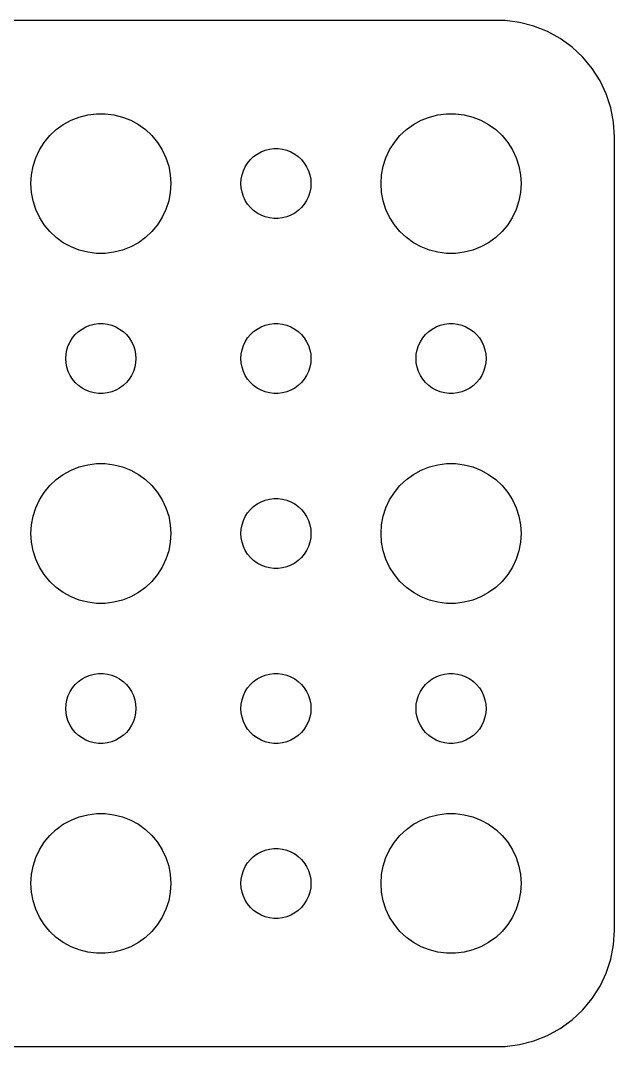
# Model space of a CAD drawing. Header units: metres. Extents: x -22 to 22, y 140 to 346.
# Drawn here: x -3.44 to 22, y 248.01 to 291.99 of the extents above; entities that cross this region are included whole.
import ezdxf

# ---------------------------------------------------------------- set-up
doc = ezdxf.new("R2010")
doc.units = ezdxf.units.M

msp = doc.modelspace()

# ---------------------------------------------------------------- linework, layer by layer
for p, q in [((17.3139, 291.99), (-17.3139, 291.99)), ((17.9369, 291.911), (17.3139, 291.99)), ((18.5451, 291.755), (17.9369, 291.911)), ((19.1289, 291.524), (18.5451, 291.755)), ((19.6791, 291.222), (19.1289, 291.524)), ((20.1871, 290.853), (19.6791, 291.222)), ((20.6448, 290.423), (20.1871, 290.853)), ((21.0451, 289.939), (20.6448, 290.423)), ((21.3815, 289.409), (21.0451, 289.939)), ((21.6489, 288.841), (21.3815, 289.409)), ((21.8429, 288.243), (21.6489, 288.841)), ((21.9606, 287.627), (21.8429, 288.243)), ((-1.60747, 287.533), (-1.27733, 287.714)), ((-1.27733, 287.714), (-0.927048, 287.853)), ((-0.927048, 287.853), (-0.562134, 287.947)), ((-0.562134, 287.947), (-0.18837, 287.994)), ((-0.18837, 287.994), (0.18837, 287.994)), ((0.18837, 287.994), (0.562134, 287.947)), ((0.562134, 287.947), (0.927048, 287.853)), ((0.927048, 287.853), (1.27733, 287.714)), ((1.27733, 287.714), (1.60747, 287.533)), ((13.3925, 287.533), (13.7227, 287.714)), ((13.7227, 287.714), (14.0729, 287.853)), ((14.0729, 287.853), (14.4379, 287.947)), ((14.4379, 287.947), (14.8116, 287.994)), ((14.8116, 287.994), (15.1884, 287.994)), ((15.1884, 287.994), (15.5621, 287.947)), ((15.5621, 287.947), (15.927, 287.853)), ((15.927, 287.853), (16.2773, 287.714)), ((16.2773, 287.714), (16.6075, 287.533)), ((-2.1869, 287.054), (-1.91226, 287.312)), ((-1.91226, 287.312), (-1.60747, 287.533)), ((1.60747, 287.533), (1.91226, 287.312)), ((1.91226, 287.312), (2.1869, 287.054)), ((12.8131, 287.054), (13.0877, 287.312)), ((13.0877, 287.312), (13.3925, 287.533)), ((16.6075, 287.533), (16.9123, 287.312)), ((16.9123, 287.312), (17.1869, 287.054)), ((22, 287), (21.9606, 287.627)), ((-2.62891, 286.445), (-2.42705, 286.763)), ((-2.42705, 286.763), (-2.1869, 287.054)), ((2.1869, 287.054), (2.42705, 286.763)), ((2.42705, 286.763), (2.62891, 286.445)), ((12.3711, 286.445), (12.5729, 286.763)), ((12.5729, 286.763), (12.8131, 287.054)), ((17.1869, 287.054), (17.427, 286.763)), ((17.427, 286.763), (17.6289, 286.445)), ((22, 253), (22, 287)), ((-2.78932, 286.104), (-2.62891, 286.445)), ((2.62891, 286.445), (2.78932, 286.104)), ((6.69626, 286.266), (6.86133, 286.357)), ((6.86133, 286.357), (7.03647, 286.427)), ((7.03647, 286.427), (7.21892, 286.473)), ((7.21892, 286.473), (7.40581, 286.497)), ((7.40581, 286.497), (7.59418, 286.497)), ((7.59418, 286.497), (7.78107, 286.473)), ((7.78107, 286.473), (7.96352, 286.427)), ((7.96352, 286.427), (8.13866, 286.357)), ((8.13866, 286.357), (8.30373, 286.266)), ((12.2107, 286.104), (12.3711, 286.445)), ((17.6289, 286.445), (17.7893, 286.104)), ((-2.90575, 285.746), (-2.78932, 286.104)), ((2.78932, 286.104), (2.90575, 285.746)), ((6.18553, 285.723), (6.28647, 285.882)), ((6.28647, 285.882), (6.40654, 286.027)), ((6.40654, 286.027), (6.54385, 286.156)), ((6.54385, 286.156), (6.69626, 286.266)), ((8.30373, 286.266), (8.45613, 286.156)), ((8.45613, 286.156), (8.59344, 286.027)), ((8.59344, 286.027), (8.71352, 285.882)), ((8.71352, 285.882), (8.81445, 285.723)), ((12.0942, 285.746), (12.2107, 286.104)), ((17.7893, 286.104), (17.9057, 285.746)), ((-2.97633, 285.376), (-2.90575, 285.746)), ((2.90575, 285.746), (2.97633, 285.376)), ((6.04712, 285.373), (6.10533, 285.552)), ((6.10533, 285.552), (6.18553, 285.723)), ((8.81445, 285.723), (8.89465, 285.552)), ((8.89465, 285.552), (8.95287, 285.373)), ((12.0237, 285.376), (12.0942, 285.746)), ((17.9057, 285.746), (17.9763, 285.376)), ((-3, 285), (-2.97633, 285.376)), ((-2.97633, 284.624), (-3, 285)), ((2.97633, 285.376), (3, 285)), ((3, 285), (2.97633, 284.624)), ((6, 285), (6.01183, 285.188)), ((6.01183, 284.812), (6, 285)), ((6.01183, 285.188), (6.04712, 285.373)), ((8.95287, 285.373), (8.98816, 285.188)), ((8.98816, 285.188), (9, 285)), ((9, 285), (8.98816, 284.812)), ((12, 285), (12.0237, 285.376)), ((12.0237, 284.624), (12, 285)), ((17.9763, 285.376), (18, 285)), ((18, 285), (17.9763, 284.624)), ((-2.90575, 284.254), (-2.97633, 284.624)), ((2.97633, 284.624), (2.90575, 284.254)), ((6.04712, 284.627), (6.01183, 284.812)), ((6.10533, 284.448), (6.04712, 284.627)), ((8.95287, 284.627), (8.89465, 284.448)), ((8.98816, 284.812), (8.95287, 284.627)), ((12.0942, 284.254), (12.0237, 284.624)), ((17.9763, 284.624), (17.9057, 284.254)), ((-2.78932, 283.896), (-2.90575, 284.254)), ((2.90575, 284.254), (2.78932, 283.896)), ((6.18553, 284.277), (6.10533, 284.448)), ((6.28647, 284.118), (6.18553, 284.277)), ((6.40654, 283.973), (6.28647, 284.118)), ((8.71352, 284.118), (8.59344, 283.973)), ((8.81445, 284.277), (8.71352, 284.118)), ((8.89465, 284.448), (8.81445, 284.277)), ((12.2107, 283.896), (12.0942, 284.254)), ((17.9057, 284.254), (17.7893, 283.896)), ((-2.62891, 283.555), (-2.78932, 283.896)), ((2.78932, 283.896), (2.62891, 283.555)), ((6.54385, 283.844), (6.40654, 283.973)), ((6.69626, 283.734), (6.54385, 283.844)), ((6.86133, 283.643), (6.69626, 283.734)), ((8.30373, 283.734), (8.13866, 283.643)), ((8.45613, 283.844), (8.30373, 283.734)), ((8.59344, 283.973), (8.45613, 283.844)), ((12.3711, 283.555), (12.2107, 283.896)), ((17.7893, 283.896), (17.6289, 283.555)), ((-2.42705, 283.237), (-2.62891, 283.555)), ((-2.1869, 282.946), (-2.42705, 283.237)), ((2.42705, 283.237), (2.1869, 282.946)), ((2.62891, 283.555), (2.42705, 283.237)), ((7.03647, 283.573), (6.86133, 283.643)), ((7.21892, 283.527), (7.03647, 283.573)), ((7.40581, 283.503), (7.21892, 283.527)), ((7.59418, 283.503), (7.40581, 283.503)), ((7.78107, 283.527), (7.59418, 283.503)), ((7.96352, 283.573), (7.78107, 283.527)), ((8.13866, 283.643), (7.96352, 283.573)), ((12.5729, 283.237), (12.3711, 283.555)), ((12.8131, 282.946), (12.5729, 283.237)), ((17.427, 283.237), (17.1869, 282.946)), ((17.6289, 283.555), (17.427, 283.237)), ((-1.91226, 282.688), (-2.1869, 282.946)), ((2.1869, 282.946), (1.91226, 282.688)), ((13.0877, 282.688), (12.8131, 282.946)), ((17.1869, 282.946), (16.9123, 282.688)), ((-1.60747, 282.467), (-1.91226, 282.688)), ((-1.27733, 282.286), (-1.60747, 282.467)), ((1.60747, 282.467), (1.27733, 282.286)), ((1.91226, 282.688), (1.60747, 282.467)), ((13.3925, 282.467), (13.0877, 282.688)), ((13.7227, 282.286), (13.3925, 282.467)), ((16.6075, 282.467), (16.2773, 282.286)), ((16.9123, 282.688), (16.6075, 282.467)), ((-0.927048, 282.147), (-1.27733, 282.286)), ((-0.562134, 282.053), (-0.927048, 282.147)), ((-0.18837, 282.006), (-0.562134, 282.053)), ((0.18837, 282.006), (-0.18837, 282.006)), ((0.562134, 282.053), (0.18837, 282.006)), ((0.927048, 282.147), (0.562134, 282.053)), ((1.27733, 282.286), (0.927048, 282.147)), ((14.0729, 282.147), (13.7227, 282.286)), ((14.4379, 282.053), (14.0729, 282.147)), ((14.8116, 282.006), (14.4379, 282.053)), ((15.1884, 282.006), (14.8116, 282.006)), ((15.5621, 282.053), (15.1884, 282.006)), ((15.927, 282.147), (15.5621, 282.053)), ((16.2773, 282.286), (15.927, 282.147)), ((-0.803726, 278.766), (-0.638657, 278.857)), ((-0.638657, 278.857), (-0.463516, 278.927)), ((-0.463516, 278.927), (-0.281067, 278.973)), ((-0.281067, 278.973), (-0.094177, 278.997)), ((-0.094177, 278.997), (0.094177, 278.997)), ((0.094177, 278.997), (0.281067, 278.973)), ((0.281067, 278.973), (0.463516, 278.927)), ((0.463516, 278.927), (0.638657, 278.857)), ((0.638657, 278.857), (0.803726, 278.766)), ((6.69626, 278.766), (6.86133, 278.857)), ((6.86133, 278.857), (7.03647, 278.927)), ((7.03647, 278.927), (7.21892, 278.973)), ((7.21892, 278.973), (7.40581, 278.997)), ((7.40581, 278.997), (7.59418, 278.997)), ((7.59418, 278.997), (7.78107, 278.973)), ((7.78107, 278.973), (7.96352, 278.927)), ((7.96352, 278.927), (8.13866, 278.857)), ((8.13866, 278.857), (8.30373, 278.766)), ((14.1963, 278.766), (14.3613, 278.857)), ((14.3613, 278.857), (14.5365, 278.927)), ((14.5365, 278.927), (14.7189, 278.973)), ((14.7189, 278.973), (14.9058, 278.997)), ((14.9058, 278.997), (15.0942, 278.997)), ((15.0942, 278.997), (15.2811, 278.973)), ((15.2811, 278.973), (15.4635, 278.927)), ((15.4635, 278.927), (15.6387, 278.857)), ((15.6387, 278.857), (15.8037, 278.766)), ((-1.21352, 278.382), (-1.09344, 278.527)), ((-1.09344, 278.527), (-0.956131, 278.656)), ((-0.956131, 278.656), (-0.803726, 278.766)), ((0.803726, 278.766), (0.956131, 278.656)), ((0.956131, 278.656), (1.09344, 278.527)), ((1.09344, 278.527), (1.21352, 278.382)), ((6.28647, 278.382), (6.40654, 278.527)), ((6.40654, 278.527), (6.54385, 278.656)), ((6.54385, 278.656), (6.69626, 278.766)), ((8.30373, 278.766), (8.45613, 278.656)), ((8.45613, 278.656), (8.59344, 278.527)), ((8.59344, 278.527), (8.71352, 278.382)), ((13.7865, 278.382), (13.9065, 278.527)), ((13.9065, 278.527), (14.0439, 278.656)), ((14.0439, 278.656), (14.1963, 278.766)), ((15.8037, 278.766), (15.9561, 278.656)), ((15.9561, 278.656), (16.0934, 278.527)), ((16.0934, 278.527), (16.2135, 278.382)), ((-1.45287, 277.873), (-1.39465, 278.052)), ((-1.39465, 278.052), (-1.31445, 278.223)), ((-1.31445, 278.223), (-1.21352, 278.382)), ((1.21352, 278.382), (1.31445, 278.223)), ((1.31445, 278.223), (1.39465, 278.052)), ((1.39465, 278.052), (1.45287, 277.873)), ((6.04712, 277.873), (6.10533, 278.052)), ((6.10533, 278.052), (6.18553, 278.223)), ((6.18553, 278.223), (6.28647, 278.382)), ((8.71352, 278.382), (8.81445, 278.223)), ((8.81445, 278.223), (8.89465, 278.052)), ((8.89465, 278.052), (8.95287, 277.873)), ((13.5471, 277.873), (13.6053, 278.052)), ((13.6053, 278.052), (13.6855, 278.223)), ((13.6855, 278.223), (13.7865, 278.382)), ((16.2135, 278.382), (16.3145, 278.223)), ((16.3145, 278.223), (16.3947, 278.052)), ((16.3947, 278.052), (16.4529, 277.873)), ((-1.5, 277.5), (-1.48816, 277.688)), ((-1.48816, 277.688), (-1.45287, 277.873)), ((1.45287, 277.873), (1.48816, 277.688)), ((1.48816, 277.688), (1.5, 277.5)), ((6, 277.5), (6.01183, 277.688)), ((6.01183, 277.688), (6.04712, 277.873)), ((8.95287, 277.873), (8.98816, 277.688)), ((8.98816, 277.688), (9, 277.5)), ((13.5, 277.5), (13.5118, 277.688)), ((13.5118, 277.688), (13.5471, 277.873)), ((16.4529, 277.873), (16.4882, 277.688)), ((16.4882, 277.688), (16.5, 277.5)), ((-1.48816, 277.312), (-1.5, 277.5)), ((-1.45287, 277.127), (-1.48816, 277.312)), ((-1.39465, 276.948), (-1.45287, 277.127)), ((1.45287, 277.127), (1.39465, 276.948)), ((1.48816, 277.312), (1.45287, 277.127)), ((1.5, 277.5), (1.48816, 277.312)), ((6.01183, 277.312), (6, 277.5)), ((6.04712, 277.127), (6.01183, 277.312)), ((6.10533, 276.948), (6.04712, 277.127)), ((8.95287, 277.127), (8.89465, 276.948)), ((8.98816, 277.312), (8.95287, 277.127)), ((9, 277.5), (8.98816, 277.312)), ((13.5118, 277.312), (13.5, 277.5)), ((13.5471, 277.127), (13.5118, 277.312)), ((13.6053, 276.948), (13.5471, 277.127)), ((16.4529, 277.127), (16.3947, 276.948)), ((16.4882, 277.312), (16.4529, 277.127)), ((16.5, 277.5), (16.4882, 277.312)), ((-1.31445, 276.777), (-1.39465, 276.948)), ((-1.21352, 276.618), (-1.31445, 276.777)), ((1.31445, 276.777), (1.21352, 276.618)), ((1.39465, 276.948), (1.31445, 276.777)), ((6.18553, 276.777), (6.10533, 276.948)), ((6.28647, 276.618), (6.18553, 276.777)), ((8.81445, 276.777), (8.71352, 276.618)), ((8.89465, 276.948), (8.81445, 276.777)), ((13.6855, 276.777), (13.6053, 276.948)), ((13.7865, 276.618), (13.6855, 276.777)), ((16.3145, 276.777), (16.2135, 276.618)), ((16.3947, 276.948), (16.3145, 276.777)), ((-1.09344, 276.473), (-1.21352, 276.618)), ((-0.956131, 276.344), (-1.09344, 276.473)), ((-0.803726, 276.234), (-0.956131, 276.344)), ((-0.638657, 276.143), (-0.803726, 276.234)), ((0.803726, 276.234), (0.638657, 276.143)), ((0.956131, 276.344), (0.803726, 276.234)), ((1.09344, 276.473), (0.956131, 276.344)), ((1.21352, 276.618), (1.09344, 276.473)), ((6.40654, 276.473), (6.28647, 276.618)), ((6.54385, 276.344), (6.40654, 276.473)), ((6.69626, 276.234), (6.54385, 276.344)), ((6.86133, 276.143), (6.69626, 276.234)), ((8.30373, 276.234), (8.13866, 276.143)), ((8.45613, 276.344), (8.30373, 276.234)), ((8.59344, 276.473), (8.45613, 276.344)), ((8.71352, 276.618), (8.59344, 276.473)), ((13.9065, 276.473), (13.7865, 276.618)), ((14.0439, 276.344), (13.9065, 276.473)), ((14.1963, 276.234), (14.0439, 276.344)), ((14.3613, 276.143), (14.1963, 276.234)), ((15.8037, 276.234), (15.6387, 276.143)), ((15.9561, 276.344), (15.8037, 276.234)), ((16.0934, 276.473), (15.9561, 276.344)), ((16.2135, 276.618), (16.0934, 276.473)), ((-0.463516, 276.073), (-0.638657, 276.143)), ((-0.281067, 276.027), (-0.463516, 276.073)), ((-0.094177, 276.003), (-0.281067, 276.027)), ((0.094177, 276.003), (-0.094177, 276.003)), ((0.281067, 276.027), (0.094177, 276.003)), ((0.463516, 276.073), (0.281067, 276.027)), ((0.638657, 276.143), (0.463516, 276.073)), ((7.03647, 276.073), (6.86133, 276.143)), ((7.21892, 276.027), (7.03647, 276.073)), ((7.40581, 276.003), (7.21892, 276.027)), ((7.59418, 276.003), (7.40581, 276.003)), ((7.78107, 276.027), (7.59418, 276.003)), ((7.96352, 276.073), (7.78107, 276.027)), ((8.13866, 276.143), (7.96352, 276.073)), ((14.5365, 276.073), (14.3613, 276.143)), ((14.7189, 276.027), (14.5365, 276.073)), ((14.9058, 276.003), (14.7189, 276.027)), ((15.0942, 276.003), (14.9058, 276.003)), ((15.2811, 276.027), (15.0942, 276.003)), ((15.4635, 276.073), (15.2811, 276.027)), ((15.6387, 276.143), (15.4635, 276.073)), ((-1.60747, 272.533), (-1.27733, 272.714)), ((-1.27733, 272.714), (-0.927048, 272.853)), ((-0.927048, 272.853), (-0.562134, 272.947)), ((-0.562134, 272.947), (-0.18837, 272.994)), ((-0.18837, 272.994), (0.18837, 272.994)), ((0.18837, 272.994), (0.562134, 272.947)), ((0.562134, 272.947), (0.927048, 272.853)), ((0.927048, 272.853), (1.27733, 272.714)), ((1.27733, 272.714), (1.60747, 272.533)), ((13.3925, 272.533), (13.7227, 272.714)), ((13.7227, 272.714), (14.0729, 272.853)), ((14.0729, 272.853), (14.4379, 272.947)), ((14.4379, 272.947), (14.8116, 272.994)), ((14.8116, 272.994), (15.1884, 272.994)), ((15.1884, 272.994), (15.5621, 272.947)), ((15.5621, 272.947), (15.927, 272.853)), ((15.927, 272.853), (16.2773, 272.714)), ((16.2773, 272.714), (16.6075, 272.533)), ((-2.1869, 272.054), (-1.91226, 272.312)), ((-1.91226, 272.312), (-1.60747, 272.533)), ((1.60747, 272.533), (1.91226, 272.312)), ((1.91226, 272.312), (2.1869, 272.054)), ((12.8131, 272.054), (13.0877, 272.312)), ((13.0877, 272.312), (13.3925, 272.533)), ((16.6075, 272.533), (16.9123, 272.312)), ((16.9123, 272.312), (17.1869, 272.054)), ((-2.42705, 271.763), (-2.1869, 272.054)), ((2.1869, 272.054), (2.42705, 271.763)), ((12.5729, 271.763), (12.8131, 272.054)), ((17.1869, 272.054), (17.427, 271.763)), ((-2.78932, 271.104), (-2.62891, 271.445)), ((-2.62891, 271.445), (-2.42705, 271.763)), ((2.42705, 271.763), (2.62891, 271.445)), ((2.62891, 271.445), (2.78932, 271.104)), ((6.69626, 271.266), (6.86133, 271.357)), ((6.86133, 271.357), (7.03647, 271.427)), ((7.03647, 271.427), (7.21892, 271.473)), ((7.21892, 271.473), (7.40581, 271.497)), ((7.40581, 271.497), (7.59418, 271.497)), ((7.59418, 271.497), (7.78107, 271.473)), ((7.78107, 271.473), (7.96352, 271.427)), ((7.96352, 271.427), (8.13866, 271.357)), ((8.13866, 271.357), (8.30373, 271.266)), ((12.2107, 271.104), (12.3711, 271.445)), ((12.3711, 271.445), (12.5729, 271.763)), ((17.427, 271.763), (17.6289, 271.445)), ((17.6289, 271.445), (17.7893, 271.104)), ((-2.90575, 270.746), (-2.78932, 271.104)), ((2.78932, 271.104), (2.90575, 270.746)), ((6.28647, 270.882), (6.40654, 271.027)), ((6.40654, 271.027), (6.54385, 271.156)), ((6.54385, 271.156), (6.69626, 271.266)), ((8.30373, 271.266), (8.45613, 271.156)), ((8.45613, 271.156), (8.59344, 271.027)), ((8.59344, 271.027), (8.71352, 270.882)), ((12.0942, 270.746), (12.2107, 271.104)), ((17.7893, 271.104), (17.9057, 270.746)), ((-2.97633, 270.376), (-2.90575, 270.746)), ((2.90575, 270.746), (2.97633, 270.376)), ((6.04712, 270.373), (6.10533, 270.552)), ((6.10533, 270.552), (6.18553, 270.723)), ((6.18553, 270.723), (6.28647, 270.882)), ((8.71352, 270.882), (8.81445, 270.723)), ((8.81445, 270.723), (8.89465, 270.552)), ((8.89465, 270.552), (8.95287, 270.373)), ((12.0237, 270.376), (12.0942, 270.746)), ((17.9057, 270.746), (17.9763, 270.376)), ((-3, 270), (-2.97633, 270.376)), ((2.97633, 270.376), (3, 270)), ((6, 270), (6.01183, 270.188)), ((6.01183, 270.188), (6.04712, 270.373)), ((8.95287, 270.373), (8.98816, 270.188)), ((8.98816, 270.188), (9, 270)), ((12, 270), (12.0237, 270.376)), ((17.9763, 270.376), (18, 270)), ((-2.97633, 269.624), (-3, 270)), ((-2.90575, 269.254), (-2.97633, 269.624)), ((2.97633, 269.624), (2.90575, 269.254)), ((3, 270), (2.97633, 269.624)), ((6.01183, 269.812), (6, 270)), ((6.04712, 269.627), (6.01183, 269.812)), ((6.10533, 269.448), (6.04712, 269.627)), ((8.95287, 269.627), (8.89465, 269.448)), ((8.98816, 269.812), (8.95287, 269.627)), ((9, 270), (8.98816, 269.812)), ((12.0237, 269.624), (12, 270)), ((12.0942, 269.254), (12.0237, 269.624)), ((17.9763, 269.624), (17.9057, 269.254)), ((18, 270), (17.9763, 269.624)), ((-2.78932, 268.896), (-2.90575, 269.254)), ((2.90575, 269.254), (2.78932, 268.896)), ((6.18553, 269.277), (6.10533, 269.448)), ((6.28647, 269.118), (6.18553, 269.277)), ((8.81445, 269.277), (8.71352, 269.118)), ((8.89465, 269.448), (8.81445, 269.277)), ((12.2107, 268.896), (12.0942, 269.254)), ((17.9057, 269.254), (17.7893, 268.896)), ((-2.62891, 268.555), (-2.78932, 268.896)), ((2.78932, 268.896), (2.62891, 268.555)), ((6.40654, 268.973), (6.28647, 269.118)), ((6.54385, 268.844), (6.40654, 268.973)), ((6.69626, 268.734), (6.54385, 268.844)), ((6.86133, 268.643), (6.69626, 268.734)), ((8.30373, 268.734), (8.13866, 268.643)), ((8.45613, 268.844), (8.30373, 268.734)), ((8.59344, 268.973), (8.45613, 268.844)), ((8.71352, 269.118), (8.59344, 268.973)), ((12.3711, 268.555), (12.2107, 268.896)), ((17.7893, 268.896), (17.6289, 268.555)), ((-2.42705, 268.237), (-2.62891, 268.555)), ((2.62891, 268.555), (2.42705, 268.237)), ((7.03647, 268.573), (6.86133, 268.643)), ((7.21892, 268.527), (7.03647, 268.573)), ((7.40581, 268.503), (7.21892, 268.527)), ((7.59418, 268.503), (7.40581, 268.503)), ((7.78107, 268.527), (7.59418, 268.503)), ((7.96352, 268.573), (7.78107, 268.527)), ((8.13866, 268.643), (7.96352, 268.573)), ((12.5729, 268.237), (12.3711, 268.555)), ((17.6289, 268.555), (17.427, 268.237)), ((-2.1869, 267.946), (-2.42705, 268.237)), ((-1.91226, 267.688), (-2.1869, 267.946)), ((2.1869, 267.946), (1.91226, 267.688)), ((2.42705, 268.237), (2.1869, 267.946)), ((12.8131, 267.946), (12.5729, 268.237)), ((13.0877, 267.688), (12.8131, 267.946)), ((17.1869, 267.946), (16.9123, 267.688)), ((17.427, 268.237), (17.1869, 267.946)), ((-1.60747, 267.467), (-1.91226, 267.688)), ((-1.27733, 267.286), (-1.60747, 267.467)), ((1.60747, 267.467), (1.27733, 267.286)), ((1.91226, 267.688), (1.60747, 267.467)), ((13.3925, 267.467), (13.0877, 267.688)), ((13.7227, 267.286), (13.3925, 267.467)), ((16.6075, 267.467), (16.2773, 267.286)), ((16.9123, 267.688), (16.6075, 267.467)), ((-0.927048, 267.147), (-1.27733, 267.286)), ((-0.562134, 267.053), (-0.927048, 267.147)), ((-0.18837, 267.006), (-0.562134, 267.053)), ((0.18837, 267.006), (-0.18837, 267.006)), ((0.562134, 267.053), (0.18837, 267.006)), ((0.927048, 267.147), (0.562134, 267.053)), ((1.27733, 267.286), (0.927048, 267.147)), ((14.0729, 267.147), (13.7227, 267.286)), ((14.4379, 267.053), (14.0729, 267.147)), ((14.8116, 267.006), (14.4379, 267.053)), ((15.1884, 267.006), (14.8116, 267.006)), ((15.5621, 267.053), (15.1884, 267.006)), ((15.927, 267.147), (15.5621, 267.053)), ((16.2773, 267.286), (15.927, 267.147)), ((-0.638657, 263.857), (-0.463516, 263.927)), ((-0.463516, 263.927), (-0.281067, 263.973)), ((-0.281067, 263.973), (-0.094177, 263.997)), ((-0.094177, 263.997), (0.094177, 263.997)), ((0.094177, 263.997), (0.281067, 263.973)), ((0.281067, 263.973), (0.463516, 263.927)), ((0.463516, 263.927), (0.638657, 263.857)), ((6.86133, 263.857), (7.03647, 263.927)), ((7.03647, 263.927), (7.21892, 263.973)), ((7.21892, 263.973), (7.40581, 263.997)), ((7.40581, 263.997), (7.59418, 263.997)), ((7.59418, 263.997), (7.78107, 263.973)), ((7.78107, 263.973), (7.96352, 263.927)), ((7.96352, 263.927), (8.13866, 263.857)), ((14.3613, 263.857), (14.5365, 263.927)), ((14.5365, 263.927), (14.7189, 263.973)), ((14.7189, 263.973), (14.9058, 263.997)), ((14.9058, 263.997), (15.0942, 263.997)), ((15.0942, 263.997), (15.2811, 263.973)), ((15.2811, 263.973), (15.4635, 263.927)), ((15.4635, 263.927), (15.6387, 263.857)), ((-1.21352, 263.382), (-1.09344, 263.527)), ((-1.09344, 263.527), (-0.956131, 263.656)), ((-0.956131, 263.656), (-0.803726, 263.766)), ((-0.803726, 263.766), (-0.638657, 263.857)), ((0.638657, 263.857), (0.803726, 263.766)), ((0.803726, 263.766), (0.956131, 263.656)), ((0.956131, 263.656), (1.09344, 263.527)), ((1.09344, 263.527), (1.21352, 263.382)), ((6.28647, 263.382), (6.40654, 263.527)), ((6.40654, 263.527), (6.54385, 263.656)), ((6.54385, 263.656), (6.69626, 263.766)), ((6.69626, 263.766), (6.86133, 263.857)), ((8.13866, 263.857), (8.30373, 263.766)), ((8.30373, 263.766), (8.45613, 263.656)), ((8.45613, 263.656), (8.59344, 263.527)), ((8.59344, 263.527), (8.71352, 263.382)), ((13.7865, 263.382), (13.9065, 263.527)), ((13.9065, 263.527), (14.0439, 263.656)), ((14.0439, 263.656), (14.1963, 263.766)), ((14.1963, 263.766), (14.3613, 263.857)), ((15.6387, 263.857), (15.8037, 263.766)), ((15.8037, 263.766), (15.9561, 263.656)), ((15.9561, 263.656), (16.0934, 263.527)), ((16.0934, 263.527), (16.2135, 263.382)), ((-1.45287, 262.873), (-1.39465, 263.052)), ((-1.39465, 263.052), (-1.31445, 263.223)), ((-1.31445, 263.223), (-1.21352, 263.382)), ((1.21352, 263.382), (1.31445, 263.223)), ((1.31445, 263.223), (1.39465, 263.052)), ((1.39465, 263.052), (1.45287, 262.873)), ((6.04712, 262.873), (6.10533, 263.052)), ((6.10533, 263.052), (6.18553, 263.223)), ((6.18553, 263.223), (6.28647, 263.382)), ((8.71352, 263.382), (8.81445, 263.223)), ((8.81445, 263.223), (8.89465, 263.052)), ((8.89465, 263.052), (8.95287, 262.873)), ((13.5471, 262.873), (13.6053, 263.052)), ((13.6053, 263.052), (13.6855, 263.223)), ((13.6855, 263.223), (13.7865, 263.382)), ((16.2135, 263.382), (16.3145, 263.223)), ((16.3145, 263.223), (16.3947, 263.052)), ((16.3947, 263.052), (16.4529, 262.873)), ((-1.5, 262.5), (-1.48816, 262.688)), ((-1.48816, 262.688), (-1.45287, 262.873)), ((1.45287, 262.873), (1.48816, 262.688)), ((1.48816, 262.688), (1.5, 262.5)), ((6, 262.5), (6.01183, 262.688)), ((6.01183, 262.688), (6.04712, 262.873)), ((8.95287, 262.873), (8.98816, 262.688)), ((8.98816, 262.688), (9, 262.5)), ((13.5, 262.5), (13.5118, 262.688)), ((13.5118, 262.688), (13.5471, 262.873)), ((16.4529, 262.873), (16.4882, 262.688)), ((16.4882, 262.688), (16.5, 262.5)), ((-1.48816, 262.312), (-1.5, 262.5)), ((-1.45287, 262.127), (-1.48816, 262.312)), ((-1.39465, 261.948), (-1.45287, 262.127)), ((1.45287, 262.127), (1.39465, 261.948)), ((1.48816, 262.312), (1.45287, 262.127)), ((1.5, 262.5), (1.48816, 262.312)), ((6.01183, 262.312), (6, 262.5)), ((6.04712, 262.127), (6.01183, 262.312)), ((6.10533, 261.948), (6.04712, 262.127)), ((8.95287, 262.127), (8.89465, 261.948)), ((8.98816, 262.312), (8.95287, 262.127)), ((9, 262.5), (8.98816, 262.312)), ((13.5118, 262.312), (13.5, 262.5)), ((13.5471, 262.127), (13.5118, 262.312)), ((13.6053, 261.948), (13.5471, 262.127)), ((16.4529, 262.127), (16.3947, 261.948)), ((16.4882, 262.312), (16.4529, 262.127)), ((16.5, 262.5), (16.4882, 262.312)), ((-1.31445, 261.777), (-1.39465, 261.948)), ((-1.21352, 261.618), (-1.31445, 261.777)), ((1.31445, 261.777), (1.21352, 261.618)), ((1.39465, 261.948), (1.31445, 261.777)), ((6.18553, 261.777), (6.10533, 261.948)), ((6.28647, 261.618), (6.18553, 261.777)), ((8.81445, 261.777), (8.71352, 261.618)), ((8.89465, 261.948), (8.81445, 261.777)), ((13.6855, 261.777), (13.6053, 261.948)), ((13.7865, 261.618), (13.6855, 261.777)), ((16.3145, 261.777), (16.2135, 261.618)), ((16.3947, 261.948), (16.3145, 261.777)), ((-1.09344, 261.473), (-1.21352, 261.618)), ((-0.956131, 261.344), (-1.09344, 261.473)), ((-0.803726, 261.234), (-0.956131, 261.344)), ((0.956131, 261.344), (0.803726, 261.234)), ((1.09344, 261.473), (0.956131, 261.344)), ((1.21352, 261.618), (1.09344, 261.473)), ((6.40654, 261.473), (6.28647, 261.618)), ((6.54385, 261.344), (6.40654, 261.473)), ((6.69626, 261.234), (6.54385, 261.344)), ((8.45613, 261.344), (8.30373, 261.234)), ((8.59344, 261.473), (8.45613, 261.344)), ((8.71352, 261.618), (8.59344, 261.473)), ((13.9065, 261.473), (13.7865, 261.618)), ((14.0439, 261.344), (13.9065, 261.473)), ((14.1963, 261.234), (14.0439, 261.344)), ((15.9561, 261.344), (15.8037, 261.234)), ((16.0934, 261.473), (15.9561, 261.344)), ((16.2135, 261.618), (16.0934, 261.473)), ((-0.638657, 261.143), (-0.803726, 261.234)), ((-0.463516, 261.073), (-0.638657, 261.143)), ((-0.281067, 261.027), (-0.463516, 261.073)), ((-0.094177, 261.003), (-0.281067, 261.027)), ((0.094177, 261.003), (-0.094177, 261.003)), ((0.281067, 261.027), (0.094177, 261.003)), ((0.463516, 261.073), (0.281067, 261.027)), ((0.638657, 261.143), (0.463516, 261.073)), ((0.803726, 261.234), (0.638657, 261.143)), ((6.86133, 261.143), (6.69626, 261.234)), ((7.03647, 261.073), (6.86133, 261.143)), ((7.21892, 261.027), (7.03647, 261.073)), ((7.40581, 261.003), (7.21892, 261.027)), ((7.59418, 261.003), (7.40581, 261.003)), ((7.78107, 261.027), (7.59418, 261.003)), ((7.96352, 261.073), (7.78107, 261.027)), ((8.13866, 261.143), (7.96352, 261.073)), ((8.30373, 261.234), (8.13866, 261.143)), ((14.3613, 261.143), (14.1963, 261.234)), ((14.5365, 261.073), (14.3613, 261.143)), ((14.7189, 261.027), (14.5365, 261.073)), ((14.9058, 261.003), (14.7189, 261.027)), ((15.0942, 261.003), (14.9058, 261.003)), ((15.2811, 261.027), (15.0942, 261.003)), ((15.4635, 261.073), (15.2811, 261.027)), ((15.6387, 261.143), (15.4635, 261.073)), ((15.8037, 261.234), (15.6387, 261.143)), ((-1.27733, 257.714), (-0.927048, 257.853)), ((-0.927048, 257.853), (-0.562134, 257.947)), ((-0.562134, 257.947), (-0.18837, 257.994)), ((-0.18837, 257.994), (0.18837, 257.994)), ((0.18837, 257.994), (0.562134, 257.947)), ((0.562134, 257.947), (0.927048, 257.853)), ((0.927048, 257.853), (1.27733, 257.714)), ((13.7227, 257.714), (14.0729, 257.853)), ((14.0729, 257.853), (14.4379, 257.947)), ((14.4379, 257.947), (14.8116, 257.994)), ((14.8116, 257.994), (15.1884, 257.994)), ((15.1884, 257.994), (15.5621, 257.947)), ((15.5621, 257.947), (15.927, 257.853)), ((15.927, 257.853), (16.2773, 257.714)), ((-2.1869, 257.054), (-1.91226, 257.312)), ((-1.91226, 257.312), (-1.60747, 257.533)), ((-1.60747, 257.533), (-1.27733, 257.714)), ((1.27733, 257.714), (1.60747, 257.533)), ((1.60747, 257.533), (1.91226, 257.312)), ((1.91226, 257.312), (2.1869, 257.054)), ((12.8131, 257.054), (13.0877, 257.312)), ((13.0877, 257.312), (13.3925, 257.533)), ((13.3925, 257.533), (13.7227, 257.714)), ((16.2773, 257.714), (16.6075, 257.533)), ((16.6075, 257.533), (16.9123, 257.312)), ((16.9123, 257.312), (17.1869, 257.054)), ((-2.42705, 256.763), (-2.1869, 257.054)), ((2.1869, 257.054), (2.42705, 256.763)), ((12.5729, 256.763), (12.8131, 257.054)), ((17.1869, 257.054), (17.427, 256.763)), ((-2.78932, 256.104), (-2.62891, 256.445)), ((-2.62891, 256.445), (-2.42705, 256.763)), ((2.42705, 256.763), (2.62891, 256.445)), ((2.62891, 256.445), (2.78932, 256.104)), ((6.86133, 256.357), (7.03647, 256.427)), ((7.03647, 256.427), (7.21892, 256.473)), ((7.21892, 256.473), (7.40581, 256.497)), ((7.40581, 256.497), (7.59418, 256.497)), ((7.59418, 256.497), (7.78107, 256.473)), ((7.78107, 256.473), (7.96352, 256.427)), ((7.96352, 256.427), (8.13866, 256.357)), ((12.2107, 256.104), (12.3711, 256.445)), ((12.3711, 256.445), (12.5729, 256.763)), ((17.427, 256.763), (17.6289, 256.445)), ((17.6289, 256.445), (17.7893, 256.104)), ((-2.90575, 255.746), (-2.78932, 256.104)), ((2.78932, 256.104), (2.90575, 255.746)), ((6.28647, 255.882), (6.40654, 256.027)), ((6.40654, 256.027), (6.54385, 256.156)), ((6.54385, 256.156), (6.69626, 256.266)), ((6.69626, 256.266), (6.86133, 256.357)), ((8.13866, 256.357), (8.30373, 256.266)), ((8.30373, 256.266), (8.45613, 256.156)), ((8.45613, 256.156), (8.59344, 256.027)), ((8.59344, 256.027), (8.71352, 255.882)), ((12.0942, 255.746), (12.2107, 256.104)), ((17.7893, 256.104), (17.9057, 255.746)), ((-2.97633, 255.376), (-2.90575, 255.746)), ((2.90575, 255.746), (2.97633, 255.376)), ((6.04712, 255.373), (6.10533, 255.552)), ((6.10533, 255.552), (6.18553, 255.723)), ((6.18553, 255.723), (6.28647, 255.882)), ((8.71352, 255.882), (8.81445, 255.723)), ((8.81445, 255.723), (8.89465, 255.552)), ((8.89465, 255.552), (8.95287, 255.373)), ((12.0237, 255.376), (12.0942, 255.746)), ((17.9057, 255.746), (17.9763, 255.376)), ((-3, 255), (-2.97633, 255.376)), ((2.97633, 255.376), (3, 255)), ((6, 255), (6.01183, 255.188)), ((6.01183, 255.188), (6.04712, 255.373)), ((8.95287, 255.373), (8.98816, 255.188)), ((8.98816, 255.188), (9, 255)), ((12, 255), (12.0237, 255.376)), ((17.9763, 255.376), (18, 255)), ((-2.97633, 254.624), (-3, 255)), ((3, 255), (2.97633, 254.624)), ((6.01183, 254.812), (6, 255)), ((6.04712, 254.627), (6.01183, 254.812)), ((8.98816, 254.812), (8.95287, 254.627)), ((9, 255), (8.98816, 254.812)), ((12.0237, 254.624), (12, 255)), ((18, 255), (17.9763, 254.624)), ((-2.90575, 254.254), (-2.97633, 254.624)), ((-2.78932, 253.896), (-2.90575, 254.254)), ((2.90575, 254.254), (2.78932, 253.896)), ((2.97633, 254.624), (2.90575, 254.254)), ((6.10533, 254.448), (6.04712, 254.627)), ((6.18553, 254.277), (6.10533, 254.448)), ((6.28647, 254.118), (6.18553, 254.277)), ((8.81445, 254.277), (8.71352, 254.118)), ((8.89465, 254.448), (8.81445, 254.277)), ((8.95287, 254.627), (8.89465, 254.448)), ((12.0942, 254.254), (12.0237, 254.624)), ((12.2107, 253.896), (12.0942, 254.254)), ((17.9057, 254.254), (17.7893, 253.896)), ((17.9763, 254.624), (17.9057, 254.254)), ((-2.62891, 253.555), (-2.78932, 253.896)), ((2.78932, 253.896), (2.62891, 253.555)), ((6.40654, 253.973), (6.28647, 254.118)), ((6.54385, 253.844), (6.40654, 253.973)), ((6.69626, 253.734), (6.54385, 253.844)), ((8.45613, 253.844), (8.30373, 253.734)), ((8.59344, 253.973), (8.45613, 253.844)), ((8.71352, 254.118), (8.59344, 253.973)), ((12.3711, 253.555), (12.2107, 253.896)), ((17.7893, 253.896), (17.6289, 253.555)), ((-2.42705, 253.237), (-2.62891, 253.555)), ((2.62891, 253.555), (2.42705, 253.237)), ((6.86133, 253.643), (6.69626, 253.734)), ((7.03647, 253.573), (6.86133, 253.643)), ((7.21892, 253.527), (7.03647, 253.573)), ((7.40581, 253.503), (7.21892, 253.527)), ((7.59418, 253.503), (7.40581, 253.503)), ((7.78107, 253.527), (7.59418, 253.503)), ((7.96352, 253.573), (7.78107, 253.527)), ((8.13866, 253.643), (7.96352, 253.573)), ((8.30373, 253.734), (8.13866, 253.643)), ((12.5729, 253.237), (12.3711, 253.555)), ((17.6289, 253.555), (17.427, 253.237)), ((-2.1869, 252.946), (-2.42705, 253.237)), ((-1.91226, 252.688), (-2.1869, 252.946)), ((2.1869, 252.946), (1.91226, 252.688)), ((2.42705, 253.237), (2.1869, 252.946)), ((12.8131, 252.946), (12.5729, 253.237)), ((13.0877, 252.688), (12.8131, 252.946)), ((17.1869, 252.946), (16.9123, 252.688)), ((17.427, 253.237), (17.1869, 252.946)), ((21.9606, 252.373), (22, 253)), ((-1.60747, 252.467), (-1.91226, 252.688)), ((-1.27733, 252.286), (-1.60747, 252.467)), ((1.60747, 252.467), (1.27733, 252.286)), ((1.91226, 252.688), (1.60747, 252.467)), ((13.3925, 252.467), (13.0877, 252.688)), ((13.7227, 252.286), (13.3925, 252.467)), ((16.6075, 252.467), (16.2773, 252.286)), ((16.9123, 252.688), (16.6075, 252.467)), ((-0.927048, 252.147), (-1.27733, 252.286)), ((-0.562134, 252.053), (-0.927048, 252.147)), ((-0.18837, 252.006), (-0.562134, 252.053)), ((0.18837, 252.006), (-0.18837, 252.006)), ((0.562134, 252.053), (0.18837, 252.006)), ((0.927048, 252.147), (0.562134, 252.053)), ((1.27733, 252.286), (0.927048, 252.147)), ((14.0729, 252.147), (13.7227, 252.286)), ((14.4379, 252.053), (14.0729, 252.147)), ((14.8116, 252.006), (14.4379, 252.053)), ((15.1884, 252.006), (14.8116, 252.006)), ((15.5621, 252.053), (15.1884, 252.006)), ((15.927, 252.147), (15.5621, 252.053)), ((16.2773, 252.286), (15.927, 252.147)), ((21.8429, 251.757), (21.9606, 252.373)), ((21.6489, 251.159), (21.8429, 251.757)), ((21.3815, 250.591), (21.6489, 251.159)), ((21.0451, 250.061), (21.3815, 250.591)), ((20.6448, 249.577), (21.0451, 250.061)), ((20.1871, 249.147), (20.6448, 249.577)), ((19.6791, 248.778), (20.1871, 249.147)), ((19.1289, 248.476), (19.6791, 248.778)), ((17.3139, 248.01), (17.9369, 248.089)), ((17.9369, 248.089), (18.5451, 248.245)), ((18.5451, 248.245), (19.1289, 248.476)), ((-17.3139, 248.01), (17.3139, 248.01))]:
    msp.add_line(p, q)

doc.saveas('drawing.dxf')
